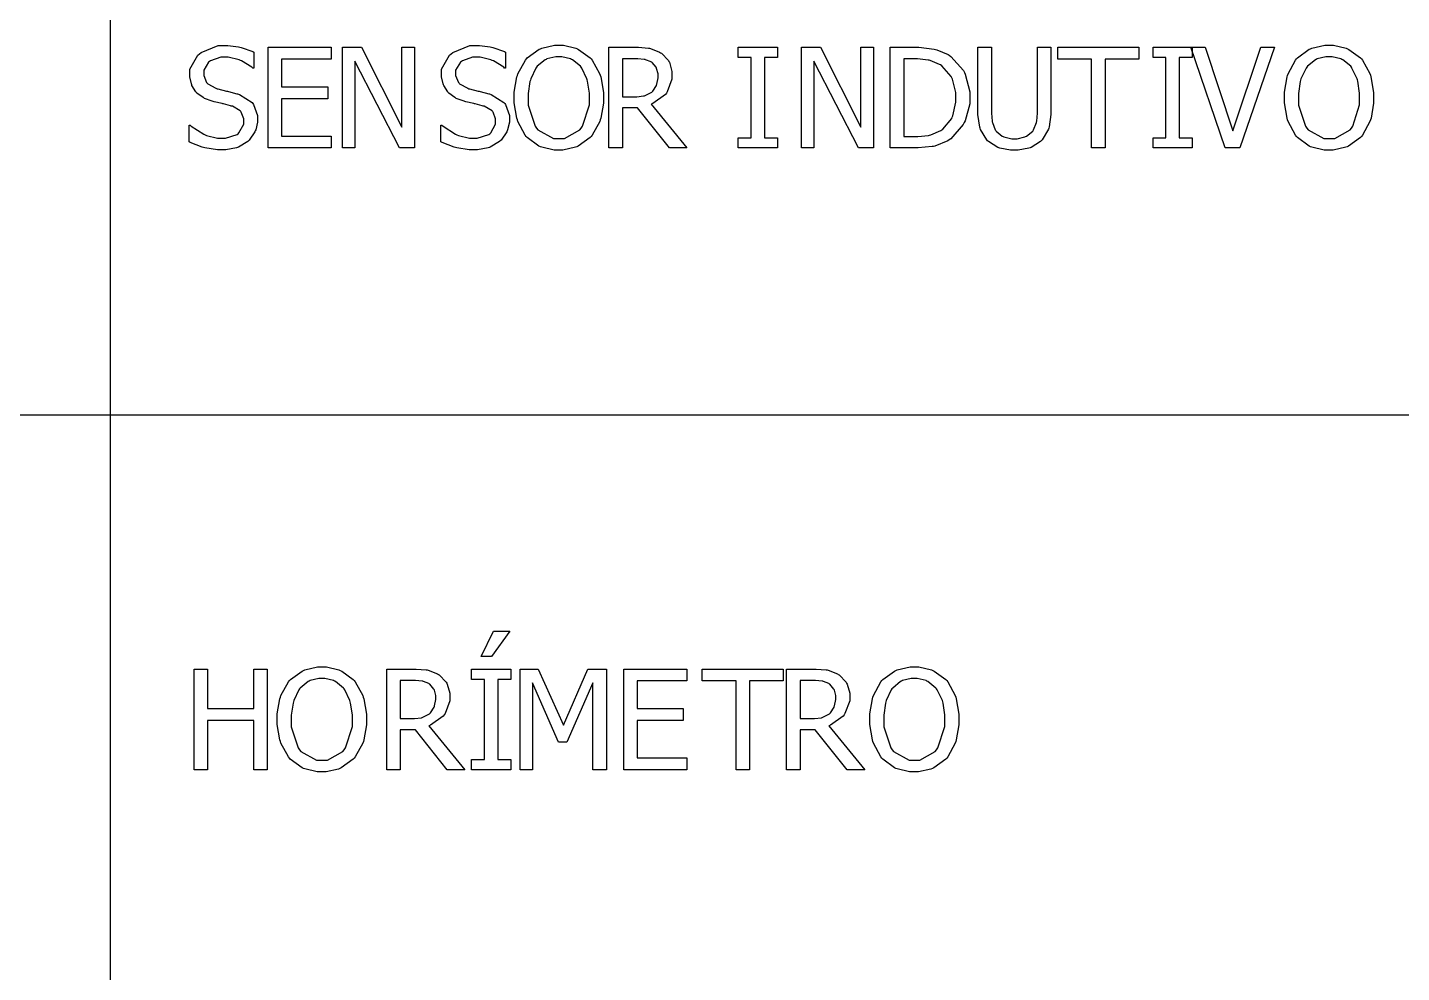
# Model space of a CAD drawing. Header units: millimetres. Extents: x 1974 to 2099, y 1386 to 1555.
# Drawn here: x 2078.907 to 2081.211, y 1473.093 to 1474.679 of the extents above; entities that cross this region are included whole.
import ezdxf

# ---------------------------------------------------------------- set-up
doc = ezdxf.new("R2010")
doc.units = ezdxf.units.MM
doc.layers.add('TEXTO', color=4, linetype='Continuous')

msp = doc.modelspace()

# ---------------------------------------------------------------- linework, layer by layer
at = {"layer": 'TEXTO', "color": 0}
for p, q in [((2079.0454, 1489.868), (2079.0454, 1472.9723)), ((2079.1979, 1474.637), (2079.2264, 1474.6486)), ((2079.2264, 1474.6486), (2079.2361, 1474.6486)), ((2079.2361, 1474.6486), (2079.2428, 1474.6486)), ((2079.2428, 1474.6486), (2079.2607, 1474.6462)), ((2079.2607, 1474.6462), (2079.2628, 1474.6458)), ((2079.2628, 1474.6458), (2079.2649, 1474.6454)), ((2079.2649, 1474.6454), (2079.2845, 1474.6386)), ((2079.3106, 1474.4767), (2079.3106, 1474.6456)), ((2079.3106, 1474.6456), (2079.4161, 1474.6456)), ((2079.4161, 1474.6456), (2079.4161, 1474.6256)), ((2079.4348, 1474.4767), (2079.4348, 1474.6456)), ((2079.4348, 1474.6456), (2079.4667, 1474.6456)), ((2079.4667, 1474.6456), (2079.5346, 1474.5118)), ((2079.5346, 1474.5118), (2079.5346, 1474.6456)), ((2079.5346, 1474.6456), (2079.5556, 1474.6456)), ((2079.5556, 1474.6456), (2079.5556, 1474.4767)), ((2079.5556, 1474.6456), (2079.5556, 1474.6456)), ((2079.62, 1474.637), (2079.6486, 1474.6486)), ((2079.6486, 1474.6486), (2079.6582, 1474.6486)), ((2079.6582, 1474.6486), (2079.6649, 1474.6486)), ((2079.6649, 1474.6486), (2079.6829, 1474.6462)), ((2079.6829, 1474.6462), (2079.6851, 1474.6458)), ((2079.6851, 1474.6458), (2079.6871, 1474.6454)), ((2079.6871, 1474.6454), (2079.7066, 1474.6386)), ((2079.7449, 1474.6281), (2079.7646, 1474.6423)), ((2079.7646, 1474.6423), (2079.7669, 1474.6432)), ((2079.7669, 1474.6432), (2079.7692, 1474.6442)), ((2079.7692, 1474.6442), (2079.7905, 1474.6491)), ((2079.7905, 1474.6491), (2079.7977, 1474.6491)), ((2079.7977, 1474.6491), (2079.8054, 1474.6491)), ((2079.8054, 1474.6491), (2079.8265, 1474.6441)), ((2079.8265, 1474.6441), (2079.8289, 1474.643)), ((2079.8289, 1474.643), (2079.831, 1474.6421)), ((2079.831, 1474.6421), (2079.8505, 1474.628)), ((2079.8818, 1474.4767), (2079.8818, 1474.6456)), ((2079.8818, 1474.6456), (2079.9254, 1474.6456)), ((2079.9254, 1474.6456), (2079.9314, 1474.6456)), ((2079.9314, 1474.6456), (2079.948, 1474.6443)), ((2079.948, 1474.6443), (2079.9497, 1474.644)), ((2079.9497, 1474.644), (2079.9513, 1474.6438)), ((2079.9513, 1474.6438), (2079.9668, 1474.6376)), ((2080.0987, 1474.6283), (2080.0987, 1474.6456)), ((2080.0987, 1474.6456), (2080.1643, 1474.6456)), ((2080.1643, 1474.6456), (2080.1643, 1474.6283)), ((2080.2046, 1474.4767), (2080.2046, 1474.6456)), ((2080.2046, 1474.6456), (2080.2365, 1474.6456)), ((2080.2365, 1474.6456), (2080.3044, 1474.5118)), ((2080.3044, 1474.5118), (2080.3044, 1474.6456)), ((2080.3044, 1474.6456), (2080.3253, 1474.6456)), ((2080.3253, 1474.6456), (2080.3253, 1474.4767)), ((2080.3253, 1474.6456), (2080.3253, 1474.6456)), ((2080.3536, 1474.4767), (2080.3536, 1474.6456)), ((2080.3536, 1474.6456), (2080.3921, 1474.6456)), ((2080.3921, 1474.6456), (2080.4014, 1474.6456)), ((2080.4014, 1474.6456), (2080.4271, 1474.6427)), ((2080.4271, 1474.6427), (2080.4294, 1474.642)), ((2080.4294, 1474.642), (2080.4317, 1474.6414)), ((2080.5006, 1474.5402), (2080.5006, 1474.6456)), ((2080.5006, 1474.6456), (2080.5231, 1474.6456)), ((2080.5231, 1474.6456), (2080.5231, 1474.5402)), ((2080.6004, 1474.5396), (2080.6004, 1474.6456)), ((2080.6004, 1474.6456), (2080.6228, 1474.6456)), ((2080.6228, 1474.6456), (2080.6228, 1474.5402)), ((2080.6344, 1474.6256), (2080.6344, 1474.6456)), ((2080.6344, 1474.6456), (2080.7704, 1474.6456)), ((2080.7704, 1474.6456), (2080.7704, 1474.6256)), ((2080.7941, 1474.6283), (2080.7941, 1474.6456)), ((2080.7941, 1474.6456), (2080.8596, 1474.6456)), ((2080.9153, 1474.4767), (2080.8572, 1474.6456)), ((2080.8572, 1474.6456), (2080.8813, 1474.6456)), ((2080.8596, 1474.6456), (2080.8596, 1474.6283)), ((2080.8813, 1474.6456), (2080.928, 1474.5054)), ((2080.928, 1474.5054), (2080.9747, 1474.6456)), ((2080.9976, 1474.6456), (2080.9396, 1474.4767)), ((2080.9747, 1474.6456), (2080.9976, 1474.6456)), ((2080.9747, 1474.6456), (2080.9747, 1474.6456)), ((2081.0364, 1474.6281), (2081.0561, 1474.6423)), ((2081.0561, 1474.6423), (2081.0584, 1474.6432)), ((2081.0584, 1474.6432), (2081.0606, 1474.6442)), ((2081.0606, 1474.6442), (2081.082, 1474.6491)), ((2081.082, 1474.6491), (2081.0892, 1474.6491)), ((2081.0892, 1474.6491), (2081.0969, 1474.6491)), ((2081.0969, 1474.6491), (2081.1179, 1474.6441)), ((2081.1179, 1474.6441), (2081.1203, 1474.643)), ((2081.1203, 1474.643), (2081.1225, 1474.6421)), ((2081.1225, 1474.6421), (2081.142, 1474.628)), ((2079.1792, 1474.6089), (2079.1925, 1474.6325)), ((2079.1925, 1474.6325), (2079.1953, 1474.6347)), ((2079.1953, 1474.6347), (2079.1979, 1474.637)), ((2079.2105, 1474.6207), (2079.2026, 1474.6073)), ((2079.2122, 1474.6219), (2079.2105, 1474.6207)), ((2079.2138, 1474.6231), (2079.2122, 1474.6219)), ((2079.2311, 1474.6293), (2079.2138, 1474.6231)), ((2079.2375, 1474.6293), (2079.2311, 1474.6293)), ((2079.2435, 1474.6293), (2079.2375, 1474.6293)), ((2079.2618, 1474.6247), (2079.2435, 1474.6293)), ((2079.2639, 1474.6237), (2079.2618, 1474.6247)), ((2079.2659, 1474.6229), (2079.2639, 1474.6237)), ((2079.2833, 1474.6121), (2079.2659, 1474.6229)), ((2079.2845, 1474.6386), (2079.2864, 1474.6377)), ((2079.2864, 1474.6377), (2079.2864, 1474.6108)), ((2079.4161, 1474.6256), (2079.333, 1474.6256)), ((2079.333, 1474.6256), (2079.333, 1474.5793)), ((2079.5304, 1474.4767), (2079.4557, 1474.6223)), ((2079.4557, 1474.6223), (2079.4557, 1474.4767)), ((2079.6013, 1474.6089), (2079.6146, 1474.6325)), ((2079.6146, 1474.6325), (2079.6174, 1474.6347)), ((2079.6174, 1474.6347), (2079.62, 1474.637)), ((2079.6328, 1474.6207), (2079.6247, 1474.6073)), ((2079.6344, 1474.6219), (2079.6328, 1474.6207)), ((2079.636, 1474.6231), (2079.6344, 1474.6219)), ((2079.6533, 1474.6293), (2079.636, 1474.6231)), ((2079.6596, 1474.6293), (2079.6533, 1474.6293)), ((2079.6657, 1474.6293), (2079.6596, 1474.6293)), ((2079.684, 1474.6247), (2079.6657, 1474.6293)), ((2079.6862, 1474.6237), (2079.684, 1474.6247)), ((2079.6882, 1474.6229), (2079.6862, 1474.6237)), ((2079.7054, 1474.6121), (2079.6882, 1474.6229)), ((2079.7066, 1474.6386), (2079.7084, 1474.6377)), ((2079.7084, 1474.6377), (2079.7084, 1474.6108)), ((2079.7292, 1474.6012), (2079.7417, 1474.6242)), ((2079.7417, 1474.6242), (2079.7433, 1474.6262)), ((2079.7433, 1474.6262), (2079.7449, 1474.6281)), ((2079.7749, 1474.6247), (2079.7614, 1474.6137)), ((2079.7764, 1474.6254), (2079.7749, 1474.6247)), ((2079.7779, 1474.6262), (2079.7764, 1474.6254)), ((2079.7925, 1474.6297), (2079.7779, 1474.6262)), ((2079.7979, 1474.6297), (2079.7925, 1474.6297)), ((2079.8027, 1474.6297), (2079.7979, 1474.6297)), ((2079.8175, 1474.6261), (2079.8027, 1474.6297)), ((2079.8191, 1474.6253), (2079.8175, 1474.6261)), ((2079.8207, 1474.6246), (2079.8191, 1474.6253)), ((2079.8341, 1474.6137), (2079.8207, 1474.6246)), ((2079.8505, 1474.628), (2079.8522, 1474.6262)), ((2079.8522, 1474.6262), (2079.8538, 1474.6243)), ((2079.8522, 1474.6262), (2079.8522, 1474.6262)), ((2079.8538, 1474.6243), (2079.8662, 1474.6014)), ((2079.9265, 1474.6263), (2079.9043, 1474.6263)), ((2079.9043, 1474.6263), (2079.9043, 1474.5625)), ((2079.9301, 1474.6263), (2079.9265, 1474.6263)), ((2079.9411, 1474.6253), (2079.9301, 1474.6263)), ((2079.9423, 1474.625), (2079.9411, 1474.6253)), ((2079.9433, 1474.6248), (2079.9423, 1474.625)), ((2079.9525, 1474.621), (2079.9433, 1474.6248)), ((2079.9534, 1474.6204), (2079.9525, 1474.621)), ((2079.9542, 1474.6199), (2079.9534, 1474.6204)), ((2079.961, 1474.6121), (2079.9542, 1474.6199)), ((2079.9668, 1474.6376), (2079.9683, 1474.6366)), ((2079.9683, 1474.6366), (2079.9698, 1474.6358)), ((2079.9698, 1474.6358), (2079.9816, 1474.6235)), ((2079.9816, 1474.6235), (2079.9824, 1474.622)), ((2079.9824, 1474.622), (2079.9832, 1474.6205)), ((2079.9832, 1474.6205), (2079.9875, 1474.605)), ((2080.1202, 1474.6283), (2080.0987, 1474.6283)), ((2080.1202, 1474.4939), (2080.1202, 1474.6283)), ((2080.1643, 1474.6283), (2080.1428, 1474.6283)), ((2080.1428, 1474.6283), (2080.1428, 1474.4939)), ((2080.3002, 1474.4767), (2080.2255, 1474.6223)), ((2080.2255, 1474.6223), (2080.2255, 1474.4767)), ((2080.3933, 1474.6263), (2080.3761, 1474.6263)), ((2080.3761, 1474.6263), (2080.3761, 1474.496)), ((2080.3991, 1474.6263), (2080.3933, 1474.6263)), ((2080.4168, 1474.6243), (2080.3991, 1474.6263)), ((2080.4186, 1474.6239), (2080.4168, 1474.6243)), ((2080.4202, 1474.6235), (2080.4186, 1474.6239)), ((2080.4363, 1474.617), (2080.4202, 1474.6235)), ((2080.4317, 1474.6414), (2080.4508, 1474.6333)), ((2080.4508, 1474.6333), (2080.4525, 1474.6322)), ((2080.4525, 1474.6322), (2080.4553, 1474.6304)), ((2080.4553, 1474.6304), (2080.4763, 1474.6066)), ((2080.6912, 1474.6256), (2080.6344, 1474.6256)), ((2080.6912, 1474.4767), (2080.6912, 1474.6256)), ((2080.7704, 1474.6256), (2080.7136, 1474.6256)), ((2080.7136, 1474.6256), (2080.7136, 1474.4767)), ((2080.8157, 1474.6283), (2080.7941, 1474.6283)), ((2080.8157, 1474.4939), (2080.8157, 1474.6283)), ((2080.8596, 1474.6283), (2080.838, 1474.6283)), ((2080.838, 1474.6283), (2080.838, 1474.4939)), ((2081.0207, 1474.6012), (2081.0332, 1474.6242)), ((2081.0332, 1474.6242), (2081.0348, 1474.6262)), ((2081.0348, 1474.6262), (2081.0364, 1474.6281)), ((2081.0663, 1474.6247), (2081.053, 1474.6137)), ((2081.0679, 1474.6254), (2081.0663, 1474.6247)), ((2081.0694, 1474.6262), (2081.0679, 1474.6254)), ((2081.0839, 1474.6297), (2081.0694, 1474.6262)), ((2081.0894, 1474.6297), (2081.0839, 1474.6297)), ((2081.0942, 1474.6297), (2081.0894, 1474.6297)), ((2081.1089, 1474.6261), (2081.0942, 1474.6297)), ((2081.1106, 1474.6253), (2081.1089, 1474.6261)), ((2081.1121, 1474.6246), (2081.1106, 1474.6253)), ((2081.1256, 1474.6137), (2081.1121, 1474.6246)), ((2081.142, 1474.628), (2081.1436, 1474.6262)), ((2081.1436, 1474.6262), (2081.1452, 1474.6243)), ((2081.1436, 1474.6262), (2081.1436, 1474.6262)), ((2081.1452, 1474.6243), (2081.1577, 1474.6014)), ((2079.1792, 1474.6003), (2079.1792, 1474.6089)), ((2079.1792, 1474.5963), (2079.1792, 1474.6003)), ((2079.1817, 1474.5842), (2079.1792, 1474.5963)), ((2079.2026, 1474.6073), (2079.2026, 1474.6027)), ((2079.2026, 1474.6027), (2079.2026, 1474.5984)), ((2079.2026, 1474.5984), (2079.2072, 1474.5866)), ((2079.2846, 1474.6108), (2079.2833, 1474.6121)), ((2079.2864, 1474.6108), (2079.2846, 1474.6108)), ((2079.6013, 1474.6003), (2079.6013, 1474.6089)), ((2079.6013, 1474.5963), (2079.6013, 1474.6003)), ((2079.6038, 1474.5842), (2079.6013, 1474.5963)), ((2079.6247, 1474.6073), (2079.6247, 1474.6027)), ((2079.6247, 1474.6027), (2079.6247, 1474.5984)), ((2079.6247, 1474.5984), (2079.6295, 1474.5866)), ((2079.7068, 1474.6108), (2079.7054, 1474.6121)), ((2079.7084, 1474.6108), (2079.7068, 1474.6108)), ((2079.7231, 1474.5705), (2079.7275, 1474.5959)), ((2079.7275, 1474.5959), (2079.7283, 1474.5985)), ((2079.7283, 1474.5985), (2079.7292, 1474.6012)), ((2079.7591, 1474.6108), (2079.7506, 1474.5928)), ((2079.7602, 1474.6122), (2079.7591, 1474.6108)), ((2079.7614, 1474.6137), (2079.7602, 1474.6122)), ((2079.8352, 1474.6122), (2079.8341, 1474.6137)), ((2079.8363, 1474.6108), (2079.8352, 1474.6122)), ((2079.8448, 1474.593), (2079.8363, 1474.6108)), ((2079.8662, 1474.6014), (2079.8672, 1474.5986)), ((2079.8672, 1474.5986), (2079.868, 1474.5959)), ((2079.868, 1474.5959), (2079.8725, 1474.5698)), ((2079.9614, 1474.6111), (2079.961, 1474.6121)), ((2079.9618, 1474.6103), (2079.9614, 1474.6111)), ((2079.9641, 1474.6013), (2079.9618, 1474.6103)), ((2079.9641, 1474.598), (2079.9641, 1474.6013)), ((2079.9641, 1474.5945), (2079.9641, 1474.598)), ((2079.9641, 1474.598), (2079.9641, 1474.598)), ((2079.9875, 1474.605), (2079.9875, 1474.5998)), ((2079.9875, 1474.5998), (2079.9875, 1474.592)), ((2080.4378, 1474.6161), (2080.4363, 1474.617)), ((2080.4398, 1474.6148), (2080.4378, 1474.6161)), ((2080.4558, 1474.5969), (2080.4398, 1474.6148)), ((2080.457, 1474.5945), (2080.4558, 1474.5969)), ((2080.4763, 1474.6066), (2080.4779, 1474.6036)), ((2080.4779, 1474.6036), (2080.4793, 1474.6006)), ((2080.4793, 1474.6006), (2080.4868, 1474.571)), ((2081.0145, 1474.5705), (2081.0189, 1474.5959)), ((2081.0189, 1474.5959), (2081.0198, 1474.5985)), ((2081.0198, 1474.5985), (2081.0207, 1474.6012)), ((2081.0506, 1474.6108), (2081.0421, 1474.5928)), ((2081.0518, 1474.6122), (2081.0506, 1474.6108)), ((2081.053, 1474.6137), (2081.0518, 1474.6122)), ((2081.1267, 1474.6122), (2081.1256, 1474.6137)), ((2081.1277, 1474.6108), (2081.1267, 1474.6122)), ((2081.1363, 1474.593), (2081.1277, 1474.6108)), ((2081.1577, 1474.6014), (2081.1586, 1474.5986)), ((2081.1586, 1474.5986), (2081.1595, 1474.5959)), ((2081.1595, 1474.5959), (2081.1639, 1474.5698)), ((2079.1822, 1474.5829), (2079.1817, 1474.5842)), ((2079.1826, 1474.5816), (2079.1822, 1474.5829)), ((2079.1893, 1474.5708), (2079.1826, 1474.5816)), ((2079.2072, 1474.5866), (2079.2082, 1474.5855)), ((2079.2082, 1474.5855), (2079.2091, 1474.5846)), ((2079.2091, 1474.5846), (2079.2229, 1474.5768)), ((2079.2229, 1474.5768), (2079.2247, 1474.5762)), ((2079.2247, 1474.5762), (2079.2259, 1474.5759)), ((2079.2259, 1474.5759), (2079.2405, 1474.5723)), ((2079.333, 1474.5793), (2079.4105, 1474.5793)), ((2079.4105, 1474.5793), (2079.4105, 1474.5593)), ((2079.6043, 1474.5829), (2079.6038, 1474.5842)), ((2079.6047, 1474.5816), (2079.6043, 1474.5829)), ((2079.6115, 1474.5708), (2079.6047, 1474.5816)), ((2079.6295, 1474.5866), (2079.6304, 1474.5855)), ((2079.6304, 1474.5855), (2079.6313, 1474.5846)), ((2079.6313, 1474.5846), (2079.645, 1474.5768)), ((2079.645, 1474.5768), (2079.6468, 1474.5762)), ((2079.6468, 1474.5762), (2079.648, 1474.5759)), ((2079.648, 1474.5759), (2079.6626, 1474.5723)), ((2079.7494, 1474.5884), (2079.7465, 1474.568)), ((2079.7501, 1474.5906), (2079.7494, 1474.5884)), ((2079.7506, 1474.5928), (2079.7501, 1474.5906)), ((2079.8455, 1474.5908), (2079.8448, 1474.593)), ((2079.8461, 1474.5886), (2079.8455, 1474.5908)), ((2079.8491, 1474.5685), (2079.8461, 1474.5886)), ((2079.9553, 1474.5721), (2079.9613, 1474.5815)), ((2079.9613, 1474.5815), (2079.9617, 1474.5826)), ((2079.9617, 1474.5826), (2079.9621, 1474.5838)), ((2079.9621, 1474.5838), (2079.9641, 1474.5945)), ((2079.9875, 1474.592), (2079.9797, 1474.5708)), ((2080.4581, 1474.5923), (2080.457, 1474.5945)), ((2080.4634, 1474.5696), (2080.4581, 1474.5923)), ((2081.0408, 1474.5884), (2081.0379, 1474.568)), ((2081.0415, 1474.5906), (2081.0408, 1474.5884)), ((2081.0421, 1474.5928), (2081.0415, 1474.5906)), ((2081.137, 1474.5908), (2081.1363, 1474.593)), ((2081.1375, 1474.5886), (2081.137, 1474.5908)), ((2081.1405, 1474.5685), (2081.1375, 1474.5886)), ((2079.1902, 1474.5698), (2079.1893, 1474.5708)), ((2079.191, 1474.5689), (2079.1902, 1474.5698)), ((2079.2013, 1474.5612), (2079.191, 1474.5689)), ((2079.2025, 1474.5606), (2079.2013, 1474.5612)), ((2079.2036, 1474.56), (2079.2025, 1474.5606)), ((2079.2167, 1474.5551), (2079.2036, 1474.56)), ((2079.2181, 1474.5548), (2079.2167, 1474.5551)), ((2079.2197, 1474.5544), (2079.2181, 1474.5548)), ((2079.2333, 1474.5512), (2079.2197, 1474.5544)), ((2079.2343, 1474.5509), (2079.2333, 1474.5512)), ((2079.2354, 1474.5507), (2079.2343, 1474.5509)), ((2079.2472, 1474.5475), (2079.2354, 1474.5507)), ((2079.2405, 1474.5723), (2079.2422, 1474.5718)), ((2079.2422, 1474.5718), (2079.2438, 1474.5714)), ((2079.2438, 1474.5714), (2079.2581, 1474.5678)), ((2079.2581, 1474.5678), (2079.2592, 1474.5674)), ((2079.2592, 1474.5674), (2079.2621, 1474.5665)), ((2079.2621, 1474.5665), (2079.2834, 1474.5531)), ((2079.2834, 1474.5531), (2079.2847, 1474.5513)), ((2079.2847, 1474.5513), (2079.2861, 1474.5495)), ((2079.2861, 1474.5495), (2079.2928, 1474.531)), ((2079.4105, 1474.5593), (2079.333, 1474.5593)), ((2079.333, 1474.5593), (2079.333, 1474.4967)), ((2079.6124, 1474.5698), (2079.6115, 1474.5708)), ((2079.6133, 1474.5689), (2079.6124, 1474.5698)), ((2079.6234, 1474.5612), (2079.6133, 1474.5689)), ((2079.6246, 1474.5606), (2079.6234, 1474.5612)), ((2079.6257, 1474.56), (2079.6246, 1474.5606)), ((2079.6388, 1474.5551), (2079.6257, 1474.56)), ((2079.6403, 1474.5548), (2079.6388, 1474.5551)), ((2079.6419, 1474.5544), (2079.6403, 1474.5548)), ((2079.6554, 1474.5512), (2079.6419, 1474.5544)), ((2079.6565, 1474.5509), (2079.6554, 1474.5512)), ((2079.6576, 1474.5507), (2079.6565, 1474.5509)), ((2079.6695, 1474.5475), (2079.6576, 1474.5507)), ((2079.6626, 1474.5723), (2079.6643, 1474.5718)), ((2079.6643, 1474.5718), (2079.6659, 1474.5714)), ((2079.6659, 1474.5714), (2079.6803, 1474.5678)), ((2079.6803, 1474.5678), (2079.6814, 1474.5674)), ((2079.6814, 1474.5674), (2079.6844, 1474.5665)), ((2079.6844, 1474.5665), (2079.7057, 1474.5531)), ((2079.7057, 1474.5531), (2079.707, 1474.5513)), ((2079.707, 1474.5513), (2079.7083, 1474.5495)), ((2079.7083, 1474.5495), (2079.715, 1474.531)), ((2079.7231, 1474.5611), (2079.7231, 1474.5705)), ((2079.7231, 1474.5525), (2079.7231, 1474.5611)), ((2079.7275, 1474.5266), (2079.7231, 1474.5525)), ((2079.7465, 1474.568), (2079.7465, 1474.5611)), ((2079.7465, 1474.5611), (2079.7465, 1474.5484)), ((2079.8491, 1474.5611), (2079.8491, 1474.5685)), ((2079.8491, 1474.5491), (2079.8491, 1474.5611)), ((2079.8491, 1474.5611), (2079.8491, 1474.5611)), ((2079.8725, 1474.5518), (2079.8681, 1474.5267)), ((2079.8725, 1474.5698), (2079.8725, 1474.5611)), ((2079.8725, 1474.5611), (2079.8725, 1474.5518)), ((2079.9043, 1474.5625), (2079.924, 1474.5625)), ((2079.924, 1474.5625), (2079.9283, 1474.5625)), ((2079.9283, 1474.5625), (2079.94, 1474.564)), ((2079.94, 1474.564), (2079.9414, 1474.5643)), ((2079.9414, 1474.5643), (2079.9426, 1474.5646)), ((2079.9426, 1474.5646), (2079.9536, 1474.5704)), ((2079.9552, 1474.5513), (2079.9525, 1474.5502)), ((2079.9525, 1474.5502), (2080.0126, 1474.4767)), ((2079.9525, 1474.5502), (2079.9525, 1474.5502)), ((2079.9536, 1474.5704), (2079.9546, 1474.5713)), ((2079.9546, 1474.5713), (2079.9553, 1474.5721)), ((2079.9765, 1474.5666), (2079.9552, 1474.5513)), ((2079.9781, 1474.5686), (2079.9765, 1474.5666)), ((2079.9797, 1474.5708), (2079.9781, 1474.5686)), ((2080.4584, 1474.5305), (2080.4634, 1474.5536)), ((2080.4634, 1474.5613), (2080.4634, 1474.5696)), ((2080.4634, 1474.5536), (2080.4634, 1474.5613)), ((2080.4634, 1474.5613), (2080.4634, 1474.5613)), ((2080.4868, 1474.5506), (2080.479, 1474.5223)), ((2080.4868, 1474.571), (2080.4868, 1474.561)), ((2080.4868, 1474.561), (2080.4868, 1474.5506)), ((2080.4868, 1474.561), (2080.4868, 1474.561)), ((2081.0145, 1474.5611), (2081.0145, 1474.5705)), ((2081.0145, 1474.5525), (2081.0145, 1474.5611)), ((2081.0189, 1474.5266), (2081.0145, 1474.5525)), ((2081.0379, 1474.568), (2081.0379, 1474.5611)), ((2081.0379, 1474.5611), (2081.0379, 1474.5484)), ((2081.1405, 1474.5611), (2081.1405, 1474.5685)), ((2081.1405, 1474.5491), (2081.1405, 1474.5611)), ((2081.1405, 1474.5611), (2081.1405, 1474.5611)), ((2081.1639, 1474.5518), (2081.1596, 1474.5267)), ((2081.1639, 1474.5698), (2081.1639, 1474.5611)), ((2081.1639, 1474.5611), (2081.1639, 1474.5518)), ((2079.2485, 1474.5471), (2079.2472, 1474.5475)), ((2079.2504, 1474.5466), (2079.2485, 1474.5471)), ((2079.2636, 1474.5388), (2079.2504, 1474.5466)), ((2079.2645, 1474.5377), (2079.2636, 1474.5388)), ((2079.2653, 1474.5366), (2079.2645, 1474.5377)), ((2079.2695, 1474.5254), (2079.2653, 1474.5366)), ((2079.2928, 1474.531), (2079.2928, 1474.5248)), ((2079.6708, 1474.5471), (2079.6695, 1474.5475)), ((2079.6726, 1474.5466), (2079.6708, 1474.5471)), ((2079.6858, 1474.5388), (2079.6726, 1474.5466)), ((2079.6867, 1474.5377), (2079.6858, 1474.5388)), ((2079.6875, 1474.5366), (2079.6867, 1474.5377)), ((2079.6916, 1474.5254), (2079.6875, 1474.5366)), ((2079.715, 1474.531), (2079.715, 1474.5248)), ((2079.7283, 1474.5238), (2079.7275, 1474.5266)), ((2079.7465, 1474.5484), (2079.7581, 1474.5132)), ((2079.8374, 1474.5132), (2079.8491, 1474.5491)), ((2079.8681, 1474.5267), (2079.8672, 1474.5239)), ((2079.9299, 1474.5438), (2079.9043, 1474.5438)), ((2079.9043, 1474.5438), (2079.9043, 1474.4767)), ((2079.9835, 1474.4767), (2079.9299, 1474.5438)), ((2080.4565, 1474.5261), (2080.4575, 1474.5283)), ((2080.4575, 1474.5283), (2080.4584, 1474.5305)), ((2080.5006, 1474.5331), (2080.5006, 1474.5402)), ((2080.5036, 1474.5119), (2080.5006, 1474.5331)), ((2080.5231, 1474.5402), (2080.5231, 1474.5354)), ((2080.5231, 1474.5354), (2080.5243, 1474.5219)), ((2080.599, 1474.5218), (2080.6004, 1474.5352)), ((2080.6004, 1474.5352), (2080.6004, 1474.5396)), ((2080.6228, 1474.5327), (2080.6198, 1474.5122)), ((2080.6228, 1474.5402), (2080.6228, 1474.5327)), ((2081.0198, 1474.5238), (2081.0189, 1474.5266)), ((2081.0379, 1474.5484), (2081.0495, 1474.5132)), ((2081.1289, 1474.5132), (2081.1405, 1474.5491)), ((2081.1596, 1474.5267), (2081.1587, 1474.5239)), ((2079.178, 1474.4868), (2079.178, 1474.5149)), ((2079.178, 1474.5149), (2079.1795, 1474.5149)), ((2079.1795, 1474.5149), (2079.1813, 1474.5132)), ((2079.1813, 1474.5132), (2079.2023, 1474.4997)), ((2079.2615, 1474.5021), (2079.2695, 1474.5164)), ((2079.2695, 1474.5212), (2079.2695, 1474.5254)), ((2079.2695, 1474.5164), (2079.2695, 1474.5212)), ((2079.2882, 1474.5037), (2079.2787, 1474.4901)), ((2079.2888, 1474.5053), (2079.2882, 1474.5037)), ((2079.2895, 1474.5069), (2079.2888, 1474.5053)), ((2079.2928, 1474.5199), (2079.2895, 1474.5069)), ((2079.2928, 1474.5248), (2079.2928, 1474.5199)), ((2079.6002, 1474.4868), (2079.6002, 1474.5149)), ((2079.6002, 1474.5149), (2079.6017, 1474.5149)), ((2079.6017, 1474.5149), (2079.6036, 1474.5132)), ((2079.6036, 1474.5132), (2079.6245, 1474.4997)), ((2079.6837, 1474.5021), (2079.6916, 1474.5164)), ((2079.6916, 1474.5212), (2079.6916, 1474.5254)), ((2079.6916, 1474.5164), (2079.6916, 1474.5212)), ((2079.7104, 1474.5037), (2079.7009, 1474.4901)), ((2079.7111, 1474.5053), (2079.7104, 1474.5037)), ((2079.7116, 1474.5069), (2079.7111, 1474.5053)), ((2079.715, 1474.5199), (2079.7116, 1474.5069)), ((2079.715, 1474.5248), (2079.715, 1474.5199)), ((2079.7292, 1474.5211), (2079.7283, 1474.5238)), ((2079.7416, 1474.4981), (2079.7292, 1474.5211)), ((2079.7581, 1474.5132), (2079.7604, 1474.5101)), ((2079.7604, 1474.5101), (2079.7627, 1474.5072)), ((2079.7627, 1474.5072), (2079.7891, 1474.4926)), ((2079.8072, 1474.4926), (2079.8329, 1474.5072)), ((2079.8329, 1474.5072), (2079.8352, 1474.5101)), ((2079.8352, 1474.5101), (2079.8374, 1474.5132)), ((2079.8664, 1474.5212), (2079.8538, 1474.4981)), ((2079.8672, 1474.5239), (2079.8664, 1474.5212)), ((2080.4213, 1474.4988), (2080.4384, 1474.5061)), ((2080.4384, 1474.5061), (2080.4399, 1474.5071)), ((2080.4399, 1474.5071), (2080.4418, 1474.5085)), ((2080.4418, 1474.5085), (2080.4565, 1474.5261)), ((2080.4758, 1474.5161), (2080.455, 1474.4919)), ((2080.4774, 1474.5192), (2080.4758, 1474.5161)), ((2080.479, 1474.5223), (2080.4774, 1474.5192)), ((2080.5043, 1474.5099), (2080.5036, 1474.5119)), ((2080.5048, 1474.5078), (2080.5043, 1474.5099)), ((2080.5152, 1474.4903), (2080.5048, 1474.5078)), ((2080.5243, 1474.5219), (2080.5246, 1474.5205)), ((2080.5246, 1474.5205), (2080.5248, 1474.5193)), ((2080.5248, 1474.5193), (2080.5295, 1474.5072)), ((2080.5295, 1474.5072), (2080.5303, 1474.5061)), ((2080.5303, 1474.5061), (2080.531, 1474.5051)), ((2080.531, 1474.5051), (2080.5413, 1474.4965)), ((2080.5818, 1474.4965), (2080.5923, 1474.5051)), ((2080.5923, 1474.5051), (2080.5931, 1474.5061)), ((2080.5931, 1474.5061), (2080.5937, 1474.5072)), ((2080.5937, 1474.5072), (2080.5985, 1474.5192)), ((2080.5985, 1474.5192), (2080.5988, 1474.5204)), ((2080.5988, 1474.5204), (2080.599, 1474.5218)), ((2080.6186, 1474.508), (2080.6082, 1474.4902)), ((2080.6192, 1474.51), (2080.6186, 1474.508)), ((2080.6198, 1474.5122), (2080.6192, 1474.51)), ((2081.0207, 1474.5211), (2081.0198, 1474.5238)), ((2081.033, 1474.4981), (2081.0207, 1474.5211)), ((2081.0495, 1474.5132), (2081.0519, 1474.5101)), ((2081.0519, 1474.5101), (2081.0542, 1474.5072)), ((2081.0542, 1474.5072), (2081.0805, 1474.4926)), ((2081.0987, 1474.4926), (2081.1244, 1474.5072)), ((2081.1244, 1474.5072), (2081.1267, 1474.5101)), ((2081.1267, 1474.5101), (2081.1289, 1474.5132)), ((2081.1578, 1474.5212), (2081.1453, 1474.4981)), ((2081.1587, 1474.5239), (2081.1578, 1474.5212)), ((2079.1798, 1474.4859), (2079.178, 1474.4868)), ((2079.2, 1474.478), (2079.1798, 1474.4859)), ((2079.2023, 1474.4997), (2079.2048, 1474.4987)), ((2079.2048, 1474.4987), (2079.2071, 1474.4978)), ((2079.2071, 1474.4978), (2079.2256, 1474.493)), ((2079.2256, 1474.493), (2079.2318, 1474.493)), ((2079.2318, 1474.493), (2079.2388, 1474.493)), ((2079.2388, 1474.493), (2079.2583, 1474.4995)), ((2079.2583, 1474.4995), (2079.26, 1474.5007)), ((2079.26, 1474.5007), (2079.2615, 1474.5021)), ((2079.2761, 1474.4877), (2079.2608, 1474.4782)), ((2079.2776, 1474.4889), (2079.2761, 1474.4877)), ((2079.2787, 1474.4901), (2079.2776, 1474.4889)), ((2079.333, 1474.4967), (2079.4161, 1474.4967)), ((2079.4161, 1474.4967), (2079.4161, 1474.4767)), ((2079.602, 1474.4859), (2079.6002, 1474.4868)), ((2079.6222, 1474.478), (2079.602, 1474.4859)), ((2079.6245, 1474.4997), (2079.6269, 1474.4987)), ((2079.6269, 1474.4987), (2079.6293, 1474.4978)), ((2079.6293, 1474.4978), (2079.6478, 1474.493)), ((2079.6478, 1474.493), (2079.6541, 1474.493)), ((2079.6541, 1474.493), (2079.661, 1474.493)), ((2079.661, 1474.493), (2079.6805, 1474.4995)), ((2079.6805, 1474.4995), (2079.6821, 1474.5007)), ((2079.6821, 1474.5007), (2079.6837, 1474.5021)), ((2079.6983, 1474.4877), (2079.6829, 1474.4782)), ((2079.6997, 1474.4889), (2079.6983, 1474.4877)), ((2079.7009, 1474.4901), (2079.6997, 1474.4889)), ((2079.7432, 1474.4962), (2079.7416, 1474.4981)), ((2079.7449, 1474.4943), (2079.7432, 1474.4962)), ((2079.7645, 1474.4799), (2079.7449, 1474.4943)), ((2079.7891, 1474.4926), (2079.7979, 1474.4926)), ((2079.7979, 1474.4926), (2079.8072, 1474.4926)), ((2079.8505, 1474.4942), (2079.8303, 1474.4797)), ((2079.8522, 1474.4962), (2079.8505, 1474.4942)), ((2079.8538, 1474.4981), (2079.8522, 1474.4962)), ((2080.0987, 1474.4767), (2080.0987, 1474.4939)), ((2080.0987, 1474.4939), (2080.1202, 1474.4939)), ((2080.1428, 1474.4939), (2080.1643, 1474.4939)), ((2080.1643, 1474.4939), (2080.1643, 1474.4767)), ((2080.1643, 1474.4939), (2080.1643, 1474.4939)), ((2080.3761, 1474.496), (2080.3933, 1474.496)), ((2080.3933, 1474.496), (2080.3997, 1474.496)), ((2080.3997, 1474.496), (2080.4175, 1474.4979)), ((2080.4175, 1474.4979), (2080.4194, 1474.4983)), ((2080.4194, 1474.4983), (2080.4213, 1474.4988)), ((2080.4502, 1474.4889), (2080.4284, 1474.4799)), ((2080.4523, 1474.4902), (2080.4502, 1474.4889)), ((2080.455, 1474.4919), (2080.4523, 1474.4902)), ((2080.5167, 1474.4887), (2080.5152, 1474.4903)), ((2080.518, 1474.4875), (2080.5167, 1474.4887)), ((2080.5338, 1474.4777), (2080.518, 1474.4875)), ((2080.5413, 1474.4965), (2080.5426, 1474.4958)), ((2080.5426, 1474.4958), (2080.5439, 1474.4952)), ((2080.5439, 1474.4952), (2080.5572, 1474.4923)), ((2080.5572, 1474.4923), (2080.5616, 1474.4923)), ((2080.5616, 1474.4923), (2080.5663, 1474.4923)), ((2080.5663, 1474.4923), (2080.579, 1474.4952)), ((2080.579, 1474.4952), (2080.5804, 1474.4958)), ((2080.5804, 1474.4958), (2080.5818, 1474.4965)), ((2080.6053, 1474.4875), (2080.5897, 1474.4776)), ((2080.6067, 1474.4887), (2080.6053, 1474.4875)), ((2080.6082, 1474.4902), (2080.6067, 1474.4887)), ((2080.7941, 1474.4767), (2080.7941, 1474.4939)), ((2080.7941, 1474.4939), (2080.8157, 1474.4939)), ((2080.838, 1474.4939), (2080.8596, 1474.4939)), ((2080.8596, 1474.4939), (2080.8596, 1474.4767)), ((2080.8596, 1474.4939), (2080.8596, 1474.4939)), ((2081.0347, 1474.4962), (2081.033, 1474.4981)), ((2081.0364, 1474.4943), (2081.0347, 1474.4962)), ((2081.056, 1474.4799), (2081.0364, 1474.4943)), ((2081.0805, 1474.4926), (2081.0894, 1474.4926)), ((2081.0894, 1474.4926), (2081.0987, 1474.4926)), ((2081.1419, 1474.4942), (2081.1217, 1474.4797)), ((2081.1436, 1474.4962), (2081.1419, 1474.4942)), ((2081.1453, 1474.4981), (2081.1436, 1474.4962)), ((2079.2022, 1474.4773), (2079.2, 1474.478)), ((2079.2043, 1474.4768), (2079.2022, 1474.4773)), ((2079.2256, 1474.4736), (2079.2043, 1474.4768)), ((2079.2335, 1474.4736), (2079.2256, 1474.4736)), ((2079.2394, 1474.4736), (2079.2335, 1474.4736)), ((2079.2335, 1474.4736), (2079.2335, 1474.4736)), ((2079.2574, 1474.477), (2079.2394, 1474.4736)), ((2079.2592, 1474.4775), (2079.2574, 1474.477)), ((2079.2608, 1474.4782), (2079.2592, 1474.4775)), ((2079.4161, 1474.4767), (2079.3106, 1474.4767)), ((2079.4161, 1474.4767), (2079.4161, 1474.4767)), ((2079.4557, 1474.4767), (2079.4348, 1474.4767)), ((2079.5556, 1474.4767), (2079.5304, 1474.4767)), ((2079.6243, 1474.4773), (2079.6222, 1474.478)), ((2079.6265, 1474.4768), (2079.6243, 1474.4773)), ((2079.6477, 1474.4736), (2079.6265, 1474.4768)), ((2079.6555, 1474.4736), (2079.6477, 1474.4736)), ((2079.6614, 1474.4736), (2079.6555, 1474.4736)), ((2079.6555, 1474.4736), (2079.6555, 1474.4736)), ((2079.6795, 1474.477), (2079.6614, 1474.4736)), ((2079.6813, 1474.4775), (2079.6795, 1474.477)), ((2079.6829, 1474.4782), (2079.6813, 1474.4775)), ((2079.7668, 1474.4789), (2079.7645, 1474.4799)), ((2079.7691, 1474.4779), (2079.7668, 1474.4789)), ((2079.7899, 1474.4732), (2079.7691, 1474.4779)), ((2079.7977, 1474.4732), (2079.7899, 1474.4732)), ((2079.8047, 1474.4732), (2079.7977, 1474.4732)), ((2079.8258, 1474.4778), (2079.8047, 1474.4732)), ((2079.828, 1474.4787), (2079.8258, 1474.4778)), ((2079.8303, 1474.4797), (2079.828, 1474.4787)), ((2079.9043, 1474.4767), (2079.8818, 1474.4767)), ((2080.0126, 1474.4767), (2079.9835, 1474.4767)), ((2080.1643, 1474.4767), (2080.0987, 1474.4767)), ((2080.2255, 1474.4767), (2080.2046, 1474.4767)), ((2080.3253, 1474.4767), (2080.3002, 1474.4767)), ((2080.3925, 1474.4767), (2080.3536, 1474.4767)), ((2080.4004, 1474.4767), (2080.3925, 1474.4767)), ((2080.424, 1474.479), (2080.4004, 1474.4767)), ((2080.4262, 1474.4794), (2080.424, 1474.479)), ((2080.4284, 1474.4799), (2080.4262, 1474.4794)), ((2080.5357, 1474.4771), (2080.5338, 1474.4777)), ((2080.5375, 1474.4765), (2080.5357, 1474.4771)), ((2080.5552, 1474.4732), (2080.5375, 1474.4765)), ((2080.5616, 1474.4732), (2080.5552, 1474.4732)), ((2080.5678, 1474.4732), (2080.5616, 1474.4732)), ((2080.5616, 1474.4732), (2080.5616, 1474.4732)), ((2080.5861, 1474.4764), (2080.5678, 1474.4732)), ((2080.588, 1474.477), (2080.5861, 1474.4764)), ((2080.5897, 1474.4776), (2080.588, 1474.477)), ((2080.7136, 1474.4767), (2080.6912, 1474.4767)), ((2080.7136, 1474.4767), (2080.7136, 1474.4767)), ((2080.8596, 1474.4767), (2080.7941, 1474.4767)), ((2080.9396, 1474.4767), (2080.9153, 1474.4767)), ((2081.0583, 1474.4789), (2081.056, 1474.4799)), ((2081.0605, 1474.4779), (2081.0583, 1474.4789)), ((2081.0813, 1474.4732), (2081.0605, 1474.4779)), ((2081.0892, 1474.4732), (2081.0813, 1474.4732)), ((2081.0961, 1474.4732), (2081.0892, 1474.4732)), ((2081.1172, 1474.4778), (2081.0961, 1474.4732)), ((2081.1195, 1474.4787), (2081.1172, 1474.4778)), ((2081.1217, 1474.4797), (2081.1195, 1474.4787)), ((2098.7779, 1474.0283), (2069.8934, 1474.0283)), ((2079.6677, 1473.6236), (2079.6881, 1473.666)), ((2079.7156, 1473.666), (2079.6847, 1473.6236)), ((2079.6881, 1473.666), (2079.7156, 1473.666)), ((2079.6881, 1473.666), (2079.6881, 1473.666)), ((2079.3718, 1473.6011), (2079.3932, 1473.606)), ((2079.3932, 1473.606), (2079.4004, 1473.606)), ((2079.4004, 1473.606), (2079.4081, 1473.606)), ((2079.4081, 1473.606), (2079.4291, 1473.601)), ((2079.6847, 1473.6236), (2079.6677, 1473.6236)), ((2080.3652, 1473.6011), (2080.3866, 1473.606)), ((2080.3866, 1473.606), (2080.3937, 1473.606)), ((2080.3937, 1473.606), (2080.4015, 1473.606)), ((2080.4015, 1473.606), (2080.4225, 1473.601)), ((2079.1863, 1473.4336), (2079.1863, 1473.6025)), ((2079.1863, 1473.6025), (2079.2088, 1473.6025)), ((2079.2088, 1473.6025), (2079.2088, 1473.5362)), ((2079.2865, 1473.5362), (2079.2865, 1473.6025)), ((2079.2865, 1473.6025), (2079.3089, 1473.6025)), ((2079.3089, 1473.6025), (2079.3089, 1473.4336)), ((2079.3089, 1473.6025), (2079.3089, 1473.6025)), ((2079.3444, 1473.5812), (2079.3461, 1473.5831)), ((2079.3461, 1473.5831), (2079.3477, 1473.585)), ((2079.3477, 1473.585), (2079.3672, 1473.5992)), ((2079.3776, 1473.5817), (2079.3641, 1473.5706)), ((2079.3672, 1473.5992), (2079.3696, 1473.6001)), ((2079.3696, 1473.6001), (2079.3718, 1473.6011)), ((2079.3791, 1473.5824), (2079.3776, 1473.5817)), ((2079.3806, 1473.5832), (2079.3791, 1473.5824)), ((2079.3952, 1473.5867), (2079.3806, 1473.5832)), ((2079.4005, 1473.5867), (2079.3952, 1473.5867)), ((2079.4054, 1473.5867), (2079.4005, 1473.5867)), ((2079.4201, 1473.5831), (2079.4054, 1473.5867)), ((2079.4217, 1473.5823), (2079.4201, 1473.5831)), ((2079.4233, 1473.5816), (2079.4217, 1473.5823)), ((2079.4291, 1473.601), (2079.4314, 1473.5999)), ((2079.4314, 1473.5999), (2079.4337, 1473.599)), ((2079.4337, 1473.599), (2079.4532, 1473.5849)), ((2079.4532, 1473.5849), (2079.4548, 1473.5831)), ((2079.4548, 1473.5831), (2079.4564, 1473.5812)), ((2079.4548, 1473.5831), (2079.4548, 1473.5831)), ((2079.5092, 1473.4336), (2079.5092, 1473.6025)), ((2079.5092, 1473.6025), (2079.5527, 1473.6025)), ((2079.5539, 1473.5832), (2079.5317, 1473.5832)), ((2079.5317, 1473.5832), (2079.5317, 1473.5194)), ((2079.5527, 1473.6025), (2079.5587, 1473.6025)), ((2079.5576, 1473.5832), (2079.5539, 1473.5832)), ((2079.5687, 1473.5822), (2079.5576, 1473.5832)), ((2079.5587, 1473.6025), (2079.5754, 1473.6012)), ((2079.5697, 1473.5819), (2079.5687, 1473.5822)), ((2079.5707, 1473.5817), (2079.5697, 1473.5819)), ((2079.5799, 1473.578), (2079.5707, 1473.5817)), ((2079.5754, 1473.6012), (2079.5771, 1473.6009)), ((2079.5771, 1473.6009), (2079.5787, 1473.6007)), ((2079.5787, 1473.6007), (2079.5942, 1473.5945)), ((2079.5942, 1473.5945), (2079.5958, 1473.5935)), ((2079.5958, 1473.5935), (2079.5972, 1473.5927)), ((2079.5972, 1473.5927), (2079.6089, 1473.5805)), ((2079.6516, 1473.5852), (2079.6516, 1473.6025)), ((2079.6516, 1473.6025), (2079.7172, 1473.6025)), ((2079.6732, 1473.5852), (2079.6516, 1473.5852)), ((2079.6732, 1473.4508), (2079.6732, 1473.5852)), ((2079.7172, 1473.5852), (2079.6956, 1473.5852)), ((2079.6956, 1473.5852), (2079.6956, 1473.4508)), ((2079.7172, 1473.6025), (2079.7172, 1473.5852)), ((2079.7328, 1473.4336), (2079.7328, 1473.6025)), ((2079.7328, 1473.6025), (2079.7633, 1473.6025)), ((2079.7633, 1473.6025), (2079.8056, 1473.5085)), ((2079.8056, 1473.5085), (2079.8463, 1473.6025)), ((2079.8463, 1473.6025), (2079.8776, 1473.6025)), ((2079.8776, 1473.6025), (2079.8776, 1473.4336)), ((2079.8776, 1473.6025), (2079.8776, 1473.6025)), ((2079.9066, 1473.4336), (2079.9066, 1473.6025)), ((2079.9066, 1473.6025), (2080.0122, 1473.6025)), ((2080.0122, 1473.5825), (2079.9292, 1473.5825)), ((2079.9292, 1473.5825), (2079.9292, 1473.5362)), ((2080.0122, 1473.6025), (2080.0122, 1473.5825)), ((2080.0383, 1473.5825), (2080.0383, 1473.6025)), ((2080.0383, 1473.6025), (2080.1742, 1473.6025)), ((2080.095, 1473.5825), (2080.0383, 1473.5825)), ((2080.095, 1473.4336), (2080.095, 1473.5825)), ((2080.1742, 1473.5825), (2080.1176, 1473.5825)), ((2080.1176, 1473.5825), (2080.1176, 1473.4336)), ((2080.1742, 1473.6025), (2080.1742, 1473.5825)), ((2080.1798, 1473.4336), (2080.1798, 1473.6025)), ((2080.1798, 1473.6025), (2080.2234, 1473.6025)), ((2080.2244, 1473.5832), (2080.2023, 1473.5832)), ((2080.2023, 1473.5832), (2080.2023, 1473.5194)), ((2080.2234, 1473.6025), (2080.2294, 1473.6025)), ((2080.2282, 1473.5832), (2080.2244, 1473.5832)), ((2080.2392, 1473.5822), (2080.2282, 1473.5832)), ((2080.2294, 1473.6025), (2080.246, 1473.6012)), ((2080.2403, 1473.5819), (2080.2392, 1473.5822)), ((2080.2413, 1473.5817), (2080.2403, 1473.5819)), ((2080.2505, 1473.578), (2080.2413, 1473.5817)), ((2080.246, 1473.6012), (2080.2477, 1473.6009)), ((2080.2477, 1473.6009), (2080.2493, 1473.6007)), ((2080.2493, 1473.6007), (2080.2648, 1473.5945)), ((2080.2648, 1473.5945), (2080.2664, 1473.5935)), ((2080.2664, 1473.5935), (2080.2678, 1473.5927)), ((2080.2678, 1473.5927), (2080.2795, 1473.5805)), ((2080.3378, 1473.5812), (2080.3394, 1473.5831)), ((2080.3394, 1473.5831), (2080.3409, 1473.585)), ((2080.3409, 1473.585), (2080.3607, 1473.5992)), ((2080.3709, 1473.5817), (2080.3576, 1473.5706)), ((2080.3607, 1473.5992), (2080.363, 1473.6001)), ((2080.363, 1473.6001), (2080.3652, 1473.6011)), ((2080.3725, 1473.5824), (2080.3709, 1473.5817)), ((2080.374, 1473.5832), (2080.3725, 1473.5824)), ((2080.3885, 1473.5867), (2080.374, 1473.5832)), ((2080.394, 1473.5867), (2080.3885, 1473.5867)), ((2080.3988, 1473.5867), (2080.394, 1473.5867)), ((2080.4135, 1473.5831), (2080.3988, 1473.5867)), ((2080.4151, 1473.5823), (2080.4135, 1473.5831)), ((2080.4167, 1473.5816), (2080.4151, 1473.5823)), ((2080.4225, 1473.601), (2080.4249, 1473.5999)), ((2080.4249, 1473.5999), (2080.4271, 1473.599)), ((2080.4271, 1473.599), (2080.4466, 1473.5849)), ((2080.4466, 1473.5849), (2080.4482, 1473.5831)), ((2080.4482, 1473.5831), (2080.4499, 1473.5812)), ((2080.4482, 1473.5831), (2080.4482, 1473.5831)), ((2079.3319, 1473.5581), (2079.3444, 1473.5812)), ((2079.3618, 1473.5677), (2079.3532, 1473.5497)), ((2079.3629, 1473.5691), (2079.3618, 1473.5677)), ((2079.3641, 1473.5706), (2079.3629, 1473.5691)), ((2079.4368, 1473.5706), (2079.4233, 1473.5816)), ((2079.4379, 1473.5691), (2079.4368, 1473.5706)), ((2079.439, 1473.5677), (2079.4379, 1473.5691)), ((2079.4475, 1473.5499), (2079.439, 1473.5677)), ((2079.4564, 1473.5812), (2079.4689, 1473.5583)), ((2079.5808, 1473.5774), (2079.5799, 1473.578)), ((2079.5816, 1473.5769), (2079.5808, 1473.5774)), ((2079.5883, 1473.569), (2079.5816, 1473.5769)), ((2079.5889, 1473.568), (2079.5883, 1473.569)), ((2079.5892, 1473.5672), (2079.5889, 1473.568)), ((2079.5915, 1473.5582), (2079.5892, 1473.5672)), ((2079.6089, 1473.5805), (2079.6098, 1473.5789)), ((2079.6098, 1473.5789), (2079.6105, 1473.5774)), ((2079.6105, 1473.5774), (2079.6149, 1473.5619)), ((2079.6149, 1473.5619), (2079.6149, 1473.5567)), ((2079.7974, 1473.4801), (2079.7537, 1473.5791)), ((2079.7537, 1473.5791), (2079.7537, 1473.4336)), ((2079.855, 1473.5791), (2079.8111, 1473.4801)), ((2079.855, 1473.4336), (2079.855, 1473.5791)), ((2080.2513, 1473.5774), (2080.2505, 1473.578)), ((2080.2522, 1473.5769), (2080.2513, 1473.5774)), ((2080.2589, 1473.569), (2080.2522, 1473.5769)), ((2080.2594, 1473.568), (2080.2589, 1473.569)), ((2080.2598, 1473.5672), (2080.2594, 1473.568)), ((2080.262, 1473.5582), (2080.2598, 1473.5672)), ((2080.2795, 1473.5805), (2080.2803, 1473.5789)), ((2080.2803, 1473.5789), (2080.2812, 1473.5774)), ((2080.2812, 1473.5774), (2080.2855, 1473.5619)), ((2080.2855, 1473.5619), (2080.2855, 1473.5567)), ((2080.3252, 1473.5581), (2080.3378, 1473.5812)), ((2080.3552, 1473.5677), (2080.3467, 1473.5497)), ((2080.3564, 1473.5691), (2080.3552, 1473.5677)), ((2080.3576, 1473.5706), (2080.3564, 1473.5691)), ((2080.4301, 1473.5706), (2080.4167, 1473.5816)), ((2080.4313, 1473.5691), (2080.4301, 1473.5706)), ((2080.4323, 1473.5677), (2080.4313, 1473.5691)), ((2080.4409, 1473.5499), (2080.4323, 1473.5677)), ((2080.4499, 1473.5812), (2080.4622, 1473.5583)), ((2079.2088, 1473.5362), (2079.2865, 1473.5362)), ((2079.3257, 1473.5274), (2079.3301, 1473.5528)), ((2079.3301, 1473.5528), (2079.3311, 1473.5554)), ((2079.3311, 1473.5554), (2079.3319, 1473.5581)), ((2079.3521, 1473.5453), (2079.3491, 1473.5249)), ((2079.3527, 1473.5475), (2079.3521, 1473.5453)), ((2079.3532, 1473.5497), (2079.3527, 1473.5475)), ((2079.4481, 1473.5477), (2079.4475, 1473.5499)), ((2079.4487, 1473.5455), (2079.4481, 1473.5477)), ((2079.4519, 1473.5254), (2079.4487, 1473.5455)), ((2079.4689, 1473.5583), (2079.4698, 1473.5555)), ((2079.4698, 1473.5555), (2079.4707, 1473.5528)), ((2079.4707, 1473.5528), (2079.4751, 1473.5267)), ((2079.5827, 1473.529), (2079.5887, 1473.5385)), ((2079.5887, 1473.5385), (2079.5891, 1473.5395)), ((2079.5891, 1473.5395), (2079.5895, 1473.5407)), ((2079.5895, 1473.5407), (2079.5915, 1473.5514)), ((2079.5915, 1473.5549), (2079.5915, 1473.5582)), ((2079.5915, 1473.5514), (2079.5915, 1473.5549)), ((2079.5915, 1473.5549), (2079.5915, 1473.5549)), ((2079.6149, 1473.5489), (2079.607, 1473.5277)), ((2079.6149, 1473.5567), (2079.6149, 1473.5489)), ((2079.9292, 1473.5362), (2080.0065, 1473.5362)), ((2080.0065, 1473.5362), (2080.0065, 1473.5163)), ((2080.2532, 1473.529), (2080.2593, 1473.5385)), ((2080.2593, 1473.5385), (2080.2596, 1473.5395)), ((2080.2596, 1473.5395), (2080.2601, 1473.5407)), ((2080.2601, 1473.5407), (2080.262, 1473.5514)), ((2080.262, 1473.5549), (2080.262, 1473.5582)), ((2080.262, 1473.5514), (2080.262, 1473.5549)), ((2080.262, 1473.5549), (2080.262, 1473.5549)), ((2080.2855, 1473.5489), (2080.2776, 1473.5277)), ((2080.2855, 1473.5567), (2080.2855, 1473.5489)), ((2080.3191, 1473.5274), (2080.3235, 1473.5528)), ((2080.3235, 1473.5528), (2080.3244, 1473.5554)), ((2080.3244, 1473.5554), (2080.3252, 1473.5581)), ((2080.3454, 1473.5453), (2080.3425, 1473.5249)), ((2080.3461, 1473.5475), (2080.3454, 1473.5453)), ((2080.3467, 1473.5497), (2080.3461, 1473.5475)), ((2080.4415, 1473.5477), (2080.4409, 1473.5499)), ((2080.4422, 1473.5455), (2080.4415, 1473.5477)), ((2080.4451, 1473.5254), (2080.4422, 1473.5455)), ((2080.4622, 1473.5583), (2080.4632, 1473.5555)), ((2080.4632, 1473.5555), (2080.4641, 1473.5528)), ((2080.4641, 1473.5528), (2080.4685, 1473.5267)), ((2079.2865, 1473.5163), (2079.2088, 1473.5163)), ((2079.2088, 1473.5163), (2079.2088, 1473.4336)), ((2079.2865, 1473.4336), (2079.2865, 1473.5163)), ((2079.3257, 1473.518), (2079.3257, 1473.5274)), ((2079.3257, 1473.5094), (2079.3257, 1473.518)), ((2079.3491, 1473.5249), (2079.3491, 1473.518)), ((2079.3491, 1473.518), (2079.3491, 1473.5053)), ((2079.4519, 1473.518), (2079.4519, 1473.5254)), ((2079.4519, 1473.506), (2079.4519, 1473.518)), ((2079.4519, 1473.518), (2079.4519, 1473.518)), ((2079.4751, 1473.5267), (2079.4751, 1473.518)), ((2079.4751, 1473.518), (2079.4751, 1473.5087)), ((2079.5317, 1473.5194), (2079.5514, 1473.5194)), ((2079.5514, 1473.5194), (2079.5556, 1473.5194)), ((2079.5556, 1473.5194), (2079.5674, 1473.5209)), ((2079.5674, 1473.5209), (2079.5687, 1473.5212)), ((2079.5687, 1473.5212), (2079.57, 1473.5215)), ((2079.57, 1473.5215), (2079.581, 1473.5273)), ((2079.581, 1473.5273), (2079.5819, 1473.5282)), ((2079.5819, 1473.5282), (2079.5827, 1473.529)), ((2079.6039, 1473.5235), (2079.5825, 1473.5082)), ((2079.6055, 1473.5255), (2079.6039, 1473.5235)), ((2079.607, 1473.5277), (2079.6055, 1473.5255)), ((2080.0065, 1473.5163), (2079.9292, 1473.5163)), ((2079.9292, 1473.5163), (2079.9292, 1473.4536)), ((2080.2023, 1473.5194), (2080.222, 1473.5194)), ((2080.222, 1473.5194), (2080.2263, 1473.5194)), ((2080.2263, 1473.5194), (2080.238, 1473.5209)), ((2080.238, 1473.5209), (2080.2394, 1473.5212)), ((2080.2394, 1473.5212), (2080.2407, 1473.5215)), ((2080.2407, 1473.5215), (2080.2515, 1473.5273)), ((2080.2515, 1473.5273), (2080.2525, 1473.5282)), ((2080.2525, 1473.5282), (2080.2532, 1473.529)), ((2080.2745, 1473.5235), (2080.2532, 1473.5082)), ((2080.276, 1473.5255), (2080.2745, 1473.5235)), ((2080.2776, 1473.5277), (2080.276, 1473.5255)), ((2080.3191, 1473.518), (2080.3191, 1473.5274)), ((2080.3191, 1473.5094), (2080.3191, 1473.518)), ((2080.3425, 1473.5249), (2080.3425, 1473.518)), ((2080.3425, 1473.518), (2080.3425, 1473.5053)), ((2080.4451, 1473.518), (2080.4451, 1473.5254)), ((2080.4451, 1473.506), (2080.4451, 1473.518)), ((2080.4451, 1473.518), (2080.4451, 1473.518)), ((2080.4685, 1473.5267), (2080.4685, 1473.518)), ((2080.4685, 1473.518), (2080.4685, 1473.5087)), ((2079.3301, 1473.4836), (2079.3257, 1473.5094)), ((2079.3491, 1473.5053), (2079.3608, 1473.4702)), ((2079.4402, 1473.4702), (2079.4519, 1473.506)), ((2079.4751, 1473.5087), (2079.4707, 1473.4837)), ((2079.5573, 1473.5007), (2079.5317, 1473.5007)), ((2079.5317, 1473.5007), (2079.5317, 1473.4336)), ((2079.6108, 1473.4336), (2079.5573, 1473.5007)), ((2079.5825, 1473.5082), (2079.5799, 1473.5071)), ((2079.5799, 1473.5071), (2079.64, 1473.4336)), ((2079.5799, 1473.5071), (2079.5799, 1473.5071)), ((2080.2278, 1473.5007), (2080.2023, 1473.5007)), ((2080.2023, 1473.5007), (2080.2023, 1473.4336)), ((2080.2814, 1473.4336), (2080.2278, 1473.5007)), ((2080.2532, 1473.5082), (2080.2505, 1473.5071)), ((2080.2505, 1473.5071), (2080.3106, 1473.4336)), ((2080.2505, 1473.5071), (2080.2505, 1473.5071)), ((2080.3235, 1473.4836), (2080.3191, 1473.5094)), ((2080.3425, 1473.5053), (2080.3542, 1473.4702)), ((2080.4335, 1473.4702), (2080.4451, 1473.506)), ((2080.4685, 1473.5087), (2080.4642, 1473.4837)), ((2079.331, 1473.4808), (2079.3301, 1473.4836)), ((2079.3318, 1473.4781), (2079.331, 1473.4808)), ((2079.3444, 1473.455), (2079.3318, 1473.4781)), ((2079.3608, 1473.4702), (2079.3631, 1473.4671)), ((2079.3631, 1473.4671), (2079.3654, 1473.4642)), ((2079.4355, 1473.4642), (2079.4379, 1473.4671)), ((2079.4379, 1473.4671), (2079.4402, 1473.4702)), ((2079.4691, 1473.4782), (2079.4565, 1473.455)), ((2079.47, 1473.4809), (2079.4691, 1473.4782)), ((2079.4707, 1473.4837), (2079.47, 1473.4809)), ((2079.8111, 1473.4801), (2079.7974, 1473.4801)), ((2080.3244, 1473.4808), (2080.3235, 1473.4836)), ((2080.3252, 1473.4781), (2080.3244, 1473.4808)), ((2080.3376, 1473.455), (2080.3252, 1473.4781)), ((2080.3542, 1473.4702), (2080.3565, 1473.4671)), ((2080.3565, 1473.4671), (2080.3588, 1473.4642)), ((2080.4289, 1473.4642), (2080.4313, 1473.4671)), ((2080.4313, 1473.4671), (2080.4335, 1473.4702)), ((2080.4624, 1473.4782), (2080.4499, 1473.455)), ((2080.4633, 1473.4809), (2080.4624, 1473.4782)), ((2080.4642, 1473.4837), (2080.4633, 1473.4809)), ((2079.346, 1473.4531), (2079.3444, 1473.455)), ((2079.3475, 1473.4512), (2079.346, 1473.4531)), ((2079.3672, 1473.4369), (2079.3475, 1473.4512)), ((2079.3654, 1473.4642), (2079.3917, 1473.4495)), ((2079.3917, 1473.4495), (2079.4005, 1473.4495)), ((2079.4005, 1473.4495), (2079.4098, 1473.4495)), ((2079.4098, 1473.4495), (2079.4355, 1473.4642)), ((2079.4531, 1473.4511), (2079.433, 1473.4367)), ((2079.4548, 1473.4531), (2079.4531, 1473.4511)), ((2079.4565, 1473.455), (2079.4548, 1473.4531)), ((2079.6516, 1473.4336), (2079.6516, 1473.4508)), ((2079.6516, 1473.4508), (2079.6732, 1473.4508)), ((2079.6956, 1473.4508), (2079.7172, 1473.4508)), ((2079.7172, 1473.4508), (2079.7172, 1473.4336)), ((2079.7172, 1473.4508), (2079.7172, 1473.4508)), ((2079.9292, 1473.4536), (2080.0122, 1473.4536)), ((2080.0122, 1473.4536), (2080.0122, 1473.4336)), ((2080.3393, 1473.4531), (2080.3376, 1473.455)), ((2080.3409, 1473.4512), (2080.3393, 1473.4531)), ((2080.3606, 1473.4369), (2080.3409, 1473.4512)), ((2080.3588, 1473.4642), (2080.3851, 1473.4495)), ((2080.3851, 1473.4495), (2080.394, 1473.4495)), ((2080.394, 1473.4495), (2080.4032, 1473.4495)), ((2080.4032, 1473.4495), (2080.4289, 1473.4642)), ((2080.4465, 1473.4511), (2080.4263, 1473.4367)), ((2080.4482, 1473.4531), (2080.4465, 1473.4511)), ((2080.4499, 1473.455), (2080.4482, 1473.4531)), ((2079.2088, 1473.4336), (2079.1863, 1473.4336)), ((2079.3089, 1473.4336), (2079.2865, 1473.4336)), ((2079.3696, 1473.4359), (2079.3672, 1473.4369)), ((2079.3718, 1473.4349), (2079.3696, 1473.4359)), ((2079.3927, 1473.4301), (2079.3718, 1473.4349)), ((2079.4004, 1473.4301), (2079.3927, 1473.4301)), ((2079.4074, 1473.4301), (2079.4004, 1473.4301)), ((2079.4285, 1473.4348), (2079.4074, 1473.4301)), ((2079.4307, 1473.4357), (2079.4285, 1473.4348)), ((2079.433, 1473.4367), (2079.4307, 1473.4357)), ((2079.5317, 1473.4336), (2079.5092, 1473.4336)), ((2079.64, 1473.4336), (2079.6108, 1473.4336)), ((2079.7172, 1473.4336), (2079.6516, 1473.4336)), ((2079.7537, 1473.4336), (2079.7328, 1473.4336)), ((2079.8776, 1473.4336), (2079.855, 1473.4336)), ((2080.0122, 1473.4336), (2079.9066, 1473.4336)), ((2080.0122, 1473.4336), (2080.0122, 1473.4336)), ((2080.1176, 1473.4336), (2080.095, 1473.4336)), ((2080.1176, 1473.4336), (2080.1176, 1473.4336)), ((2080.2023, 1473.4336), (2080.1798, 1473.4336)), ((2080.3106, 1473.4336), (2080.2814, 1473.4336)), ((2080.3629, 1473.4359), (2080.3606, 1473.4369)), ((2080.3651, 1473.4349), (2080.3629, 1473.4359)), ((2080.386, 1473.4301), (2080.3651, 1473.4349)), ((2080.3937, 1473.4301), (2080.386, 1473.4301)), ((2080.4007, 1473.4301), (2080.3937, 1473.4301)), ((2080.4218, 1473.4348), (2080.4007, 1473.4301)), ((2080.4241, 1473.4357), (2080.4218, 1473.4348)), ((2080.4263, 1473.4367), (2080.4241, 1473.4357))]:
    msp.add_line(p, q, dxfattribs=at)

doc.saveas('drawing.dxf')
